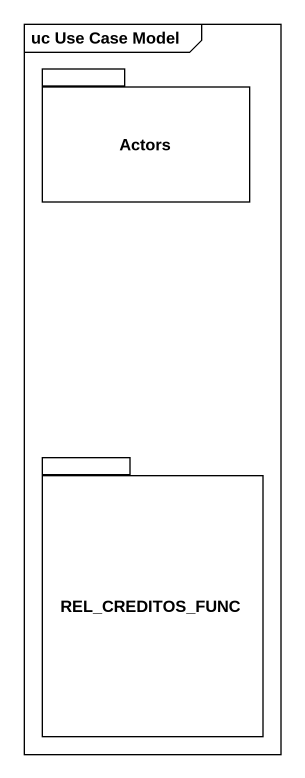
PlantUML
@startuml
mainframe uc Use Case Model
package Actors {
}
package REL_CREDITOS_FUNC {
}
@enduml
